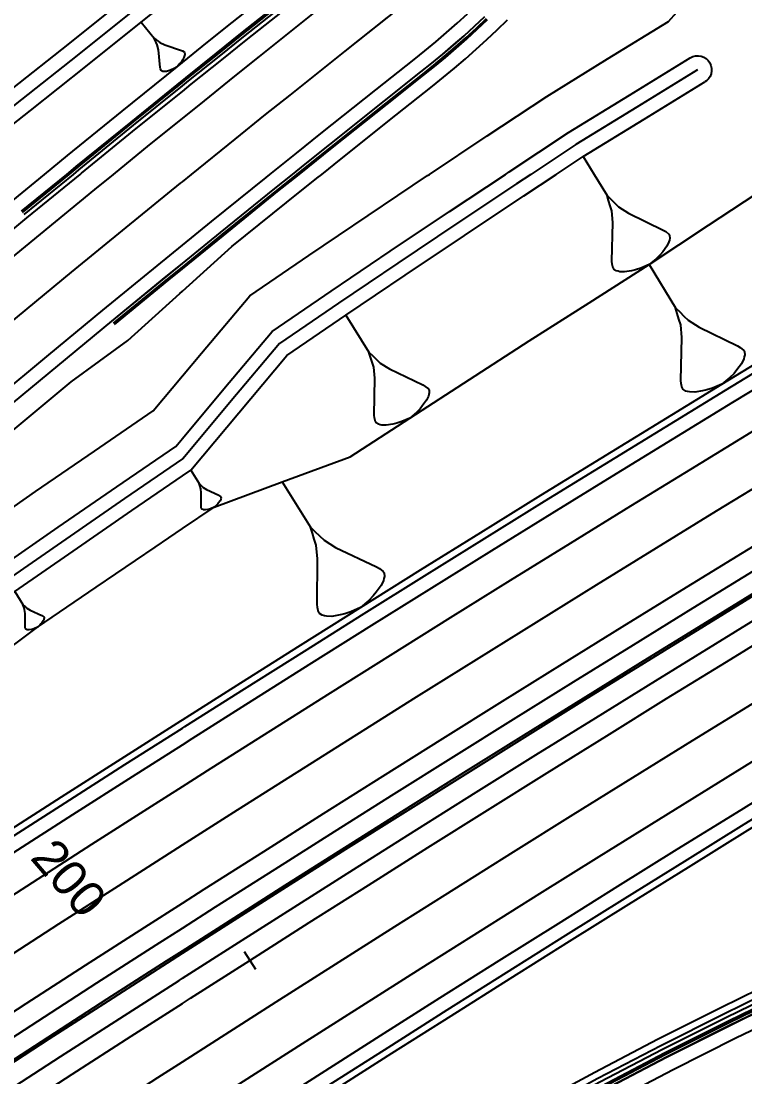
# Model space of a CAD drawing. Extents: x 387562 to 388546, y 804386 to 804945.
# Drawn here: x 387888.5 to 387940, y 804635.8 to 804710.9 of the extents above; entities that cross this region are included whole.
import ezdxf
from ezdxf.enums import TextEntityAlignment as Align

# ---------------------------------------------------------------- set-up
doc = ezdxf.new("R2010")
doc.units = 0
doc.layers.get('0').update_dxf_attribs({"linetype": 'CONTINUOUS'})
doc.styles.add('ARIAL', font='ARIAL.FON')

msp = doc.modelspace()

# ---------------------------------------------------------------- linework, layer by layer
at = {"color": 7}
for p, q in [((387897.0737, 804710.8201), (387897.994, 804709.6765)), ((387897.994, 804709.6765), (387898.1319, 804709.5721)), ((387898.0665, 804709.5195), (387897.994, 804709.6765)), ((387898.139, 804709.3625), (387898.0665, 804709.5195)), ((387898.1319, 804709.5721), (387898.2697, 804709.4677)), ((387898.2697, 804709.4677), (387898.4076, 804709.3633)), ((387898.2115, 804709.2055), (387898.139, 804709.3625)), ((387898.2912, 804708.8389), (387898.2115, 804709.2055)), ((387898.4258, 804707.6013), (387898.2912, 804708.8389)), ((387898.4076, 804709.3633), (387898.7487, 804709.207)), ((387898.7487, 804709.207), (387899.9288, 804708.8109)), ((387899.9288, 804708.8109), (387900, 804708.7783)), ((387900, 804708.7783), (387900.0141, 804708.7718)), ((387900.0141, 804708.7718), (387900.1256, 804708.7001)), ((387899.9312, 804708.0052), (387899.8267, 804707.8674)), ((387900, 804708.1123), (387899.9312, 804708.0052)), ((387900.0029, 804708.1168), (387900, 804708.1123)), ((387900.1137, 804708.3136), (387900.0029, 804708.1168)), ((387900.1591, 804708.4579), (387900.1137, 804708.3136)), ((387900.1256, 804708.7001), (387900.1519, 804708.6674)), ((387900.1519, 804708.6674), (387900.1719, 804708.5758)), ((387900.1655, 804708.5168), (387900.1591, 804708.4579)), ((387900.1719, 804708.5758), (387900.1655, 804708.5168)), ((387898.4457, 804707.5097), (387898.4258, 804707.6013)), ((387898.4919, 804707.3854), (387898.4457, 804707.5097)), ((387898.5182, 804707.3527), (387898.4919, 804707.3854)), ((387898.6035, 804707.3136), (387898.5182, 804707.3527)), ((387898.6625, 804707.3073), (387898.6035, 804707.3136)), ((387898.7214, 804707.3009), (387898.6625, 804707.3073)), ((387898.872, 804707.3144), (387898.7214, 804707.3009)), ((387899.088, 804707.3805), (387898.872, 804707.3144)), ((387899.2123, 804707.4267), (387899.088, 804707.3805)), ((387899.3693, 804707.4993), (387899.2123, 804707.4267)), ((387899.6243, 804707.6506), (387899.3693, 804707.4993)), ((387899.8267, 804707.8674), (387899.6243, 804707.6506)), ((387928.5045, 804701.2684), (387929.2776, 804700)), ((387888.5692, 804697.3737), (387891.7776, 804700)), ((387888.639, 804697.2887), (387891.9512, 804700)), ((387900, 804699.4708), (387900.6553, 804700)), ((387929.2776, 804700), (387930.1947, 804698.4955)), ((387930.1947, 804698.4955), (387930.4671, 804698.2269)), ((387930.3086, 804698.1304), (387930.1947, 804698.4955)), ((387930.4671, 804698.2269), (387930.7395, 804697.9583)), ((387930.4226, 804697.7652), (387930.3086, 804698.1304)), ((387930.5365, 804697.4), (387930.4226, 804697.7652)), ((387930.7395, 804697.9583), (387931.0119, 804697.6897)), ((387931.0119, 804697.6897), (387931.7151, 804697.2491)), ((387930.606, 804696.573), (387930.5365, 804697.4)), ((387931.7151, 804697.2491), (387934.19, 804696.0411)), ((387930.5457, 804693.8197), (387930.606, 804696.573)), ((387934.19, 804696.0411), (387934.3658, 804695.931)), ((387934.3658, 804695.931), (387934.5899, 804695.7416)), ((387934.5899, 804695.7416), (387934.6382, 804695.6624)), ((387934.6247, 804695.3281), (387934.5937, 804695.2006)), ((387934.6556, 804695.4556), (387934.6247, 804695.3281)), ((387934.6382, 804695.6624), (387934.6556, 804695.4556)), ((387934.1531, 804694.4974), (387933.9637, 804694.2732)), ((387934.4526, 804694.8973), (387934.1531, 804694.4974)), ((387934.5937, 804695.2006), (387934.4526, 804694.8973)), ((387930.563, 804693.6129), (387930.5457, 804693.8197)), ((387933.6951, 804694.0009), (387933.1888, 804693.5836)), ((387933.9637, 804694.2732), (387933.6951, 804694.0009)), ((387930.6287, 804693.327), (387930.563, 804693.6129)), ((387930.677, 804693.2478), (387930.6287, 804693.327)), ((387930.8528, 804693.1376), (387930.677, 804693.2478)), ((387930.9803, 804693.1067), (387930.8528, 804693.1376)), ((387931.1078, 804693.0757), (387930.9803, 804693.1067)), ((387931.4421, 804693.0622), (387931.1078, 804693.0757)), ((387931.9348, 804693.1452), (387931.4421, 804693.0622)), ((387932.2207, 804693.2108), (387931.9348, 804693.1452)), ((387932.5859, 804693.3248), (387932.2207, 804693.2108)), ((387933.1888, 804693.5836), (387932.5859, 804693.3248)), ((387933.1888, 804693.5836), (387935.0571, 804690.5185)), ((387911.6309, 804689.9841), (387913.2671, 804687.3475)), ((387935.1831, 804690.1149), (387935.0571, 804690.5185)), ((387935.0571, 804690.5185), (387935.3582, 804690.2216)), ((387935.309, 804689.7112), (387935.1831, 804690.1149)), ((387935.3582, 804690.2216), (387935.6593, 804689.9247)), ((387935.435, 804689.3075), (387935.309, 804689.7112)), ((387935.5117, 804688.3934), (387935.435, 804689.3075)), ((387935.6593, 804689.9247), (387935.9604, 804689.6278)), ((387935.9604, 804689.6278), (387936.7377, 804689.1407)), ((387936.7377, 804689.1407), (387939.4734, 804687.8055)), ((387935.4451, 804685.35), (387935.5117, 804688.3934)), ((387939.4734, 804687.8055), (387939.6678, 804687.6837)), ((387913.2671, 804687.3475), (387913.5294, 804687.0929)), ((387913.3788, 804686.9994), (387913.2671, 804687.3475)), ((387913.4905, 804686.6513), (387913.3788, 804686.9994)), ((387913.5294, 804687.0929), (387913.7918, 804686.8383)), ((387939.6678, 804687.6837), (387939.9155, 804687.4744)), ((387939.9155, 804687.4744), (387939.9689, 804687.3868)), ((387939.9538, 804687.0174), (387939.9197, 804686.8764)), ((387939.988, 804687.1583), (387939.9538, 804687.0174)), ((387939.9689, 804687.3868), (387939.988, 804687.1583)), ((387913.6021, 804686.3032), (387913.4905, 804686.6513)), ((387913.6748, 804685.5136), (387913.6021, 804686.3032)), ((387913.7918, 804686.8383), (387914.0541, 804686.5837)), ((387914.0541, 804686.5837), (387914.7294, 804686.1681)), ((387939.7637, 804686.5411), (387939.4326, 804686.0991)), ((387939.9197, 804686.8764), (387939.7637, 804686.5411)), ((387913.6382, 804682.8822), (387913.6748, 804685.5136)), ((387914.7294, 804686.1681), (387917.1035, 804685.0328)), ((387938.9263, 804685.5503), (387938.3667, 804685.089)), ((387939.2233, 804685.8514), (387938.9263, 804685.5503)), ((387939.4326, 804686.0991), (387939.2233, 804685.8514)), ((387917.1035, 804685.0328), (387917.2723, 804684.9288)), ((387917.2723, 804684.9288), (387917.4879, 804684.7496)), ((387917.4879, 804684.7496), (387917.5347, 804684.6743)), ((387935.4643, 804685.1215), (387935.4451, 804685.35)), ((387935.5368, 804684.8054), (387935.4643, 804685.1215)), ((387935.5902, 804684.7178), (387935.5368, 804684.8054)), ((387935.7845, 804684.596), (387935.5902, 804684.7178)), ((387937.7003, 804684.8029), (387937.2967, 804684.677)), ((387938.3667, 804685.089), (387937.7003, 804684.8029)), ((387917.4957, 804684.2327), (387917.3632, 804683.9418)), ((387917.5243, 804684.3548), (387917.4957, 804684.2327)), ((387917.5528, 804684.4768), (387917.5243, 804684.3548)), ((387917.5347, 804684.6743), (387917.5528, 804684.4768)), ((387935.9255, 804684.5619), (387935.7845, 804684.596)), ((387936.0665, 804684.5277), (387935.9255, 804684.5619)), ((387936.4359, 804684.5127), (387936.0665, 804684.5277)), ((387936.9806, 804684.6044), (387936.4359, 804684.5127)), ((387937.2967, 804684.677), (387936.9806, 804684.6044)), ((387916.9008, 804683.3418), (387916.6462, 804683.0794)), ((387917.08, 804683.5573), (387916.9008, 804683.3418)), ((387917.3632, 804683.9418), (387917.08, 804683.5573)), ((387913.6564, 804682.6848), (387913.6382, 804682.8822)), ((387913.7213, 804682.4121), (387913.6564, 804682.6848)), ((387916.1656, 804682.6768), (387915.5915, 804682.4249)), ((387916.6462, 804683.0794), (387916.1656, 804682.6768)), ((387913.7681, 804682.3368), (387913.7213, 804682.4121)), ((387913.9369, 804682.2328), (387913.7681, 804682.3368)), ((387914.059, 804682.2043), (387913.9369, 804682.2328)), ((387914.1811, 804682.1757), (387914.059, 804682.2043)), ((387914.5006, 804682.1653), (387914.1811, 804682.1757)), ((387914.9707, 804682.2483), (387914.5006, 804682.1653)), ((387915.2435, 804682.3133), (387914.9707, 804682.2483)), ((387915.5915, 804682.4249), (387915.2435, 804682.3133)), ((387900.5928, 804678.9635), (387901.1906, 804678.013)), ((387901.1906, 804678.013), (387901.2861, 804677.9214)), ((387901.2318, 804677.8873), (387901.1906, 804678.013)), ((387907.0883, 804678.1306), (387909.1028, 804674.9133)), ((387901.2729, 804677.7615), (387901.2318, 804677.8873)), ((387901.3141, 804677.6358), (387901.2729, 804677.7615)), ((387901.2861, 804677.9214), (387901.3816, 804677.8299)), ((387901.3421, 804677.3503), (387901.3141, 804677.6358)), ((387901.3346, 804676.398), (387901.3421, 804677.3503)), ((387901.3816, 804677.8299), (387901.477, 804677.7383)), ((387901.477, 804677.7383), (387901.7223, 804677.5894)), ((387901.7223, 804677.5894), (387902.5838, 804677.1837)), ((387902.4226, 804676.4759), (387902.2496, 804676.3292)), ((387902.5141, 804676.5714), (387902.4226, 804676.4759)), ((387902.5785, 804676.6498), (387902.5141, 804676.5714)), ((387902.6802, 804676.7895), (387902.5785, 804676.6498)), ((387902.5838, 804677.1837), (387902.6452, 804677.1465)), ((387902.6452, 804677.1465), (387902.7236, 804677.0821)), ((387902.7275, 804676.8951), (387902.6802, 804676.7895)), ((387902.7236, 804677.0821), (387902.7406, 804677.0549)), ((387902.7376, 804676.9393), (387902.7275, 804676.8951)), ((387902.7476, 804676.9835), (387902.7376, 804676.9393)), ((387902.7406, 804677.0549), (387902.7476, 804676.9835)), ((387901.3416, 804676.3266), (387901.3346, 804676.398)), ((387901.3657, 804676.2281), (387901.3416, 804676.3266)), ((387901.3827, 804676.2009), (387901.3657, 804676.2281)), ((387901.4441, 804676.1637), (387901.3827, 804676.2009)), ((387901.4883, 804676.1536), (387901.4441, 804676.1637)), ((387901.5325, 804676.1435), (387901.4883, 804676.1536)), ((387901.6482, 804676.1404), (387901.5325, 804676.1435)), ((387901.8181, 804676.1715), (387901.6482, 804676.1404)), ((387901.9167, 804676.1956), (387901.8181, 804676.1715)), ((387902.0424, 804676.2368), (387901.9167, 804676.1956)), ((387902.2496, 804676.3292), (387902.0424, 804676.2368)), ((387909.1028, 804674.9133), (387909.4249, 804674.6031)), ((387909.2411, 804674.488), (387909.1028, 804674.9133)), ((387909.3794, 804674.0628), (387909.2411, 804674.488)), ((387909.4249, 804674.6031), (387909.7471, 804674.293)), ((387909.7471, 804674.293), (387910.0692, 804673.9828)), ((387909.5177, 804673.6375), (387909.3794, 804674.0628)), ((387909.6105, 804672.6719), (387909.5177, 804673.6375)), ((387910.0692, 804673.9828), (387910.8974, 804673.4777)), ((387910.8974, 804673.4777), (387913.8071, 804672.1005)), ((387909.5786, 804669.4529), (387909.6105, 804672.6719)), ((387913.8071, 804672.1005), (387914.0141, 804671.9742)), ((387914.0141, 804671.9742), (387914.2787, 804671.756)), ((387914.2787, 804671.756), (387914.3363, 804671.6641)), ((387914.3251, 804671.2732), (387914.2907, 804671.1237)), ((387914.3595, 804671.4227), (387914.3251, 804671.2732)), ((387914.3363, 804671.6641), (387914.3595, 804671.4227)), ((387914.1301, 804670.7672), (387913.7856, 804670.2956)), ((387914.2907, 804671.1237), (387914.1301, 804670.7672)), ((387888.0797, 804670.3343), (387888.6615, 804669.4214)), ((387913.2572, 804669.7088), (387912.6713, 804669.214)), ((387913.5674, 804670.031), (387913.2572, 804669.7088)), ((387913.7856, 804670.2956), (387913.5674, 804670.031)), ((387888.6615, 804669.4214), (387888.7541, 804669.3337)), ((387888.7019, 804669.3005), (387888.6615, 804669.4214)), ((387888.7423, 804669.1795), (387888.7019, 804669.3005)), ((387888.7827, 804669.0586), (387888.7423, 804669.1795)), ((387888.7541, 804669.3337), (387888.8467, 804669.246)), ((387888.8114, 804668.7834), (387888.7827, 804669.0586)), ((387888.8467, 804669.246), (387888.9392, 804669.1583)), ((387888.9392, 804669.1583), (387889.1765, 804669.0162)), ((387889.1765, 804669.0162), (387890.0094, 804668.6301)), ((387909.6018, 804669.2115), (387909.5786, 804669.4529)), ((387909.6825, 804668.8782), (387909.6018, 804669.2115)), ((387912.6713, 804669.214), (387911.9703, 804668.903)), ((387888.8097, 804667.8655), (387888.8114, 804668.7834)), ((387890.1045, 804668.2506), (387890.0074, 804668.1153)), ((387890.0094, 804668.6301), (387890.0687, 804668.5945)), ((387890.0687, 804668.5945), (387890.1447, 804668.5329)), ((387890.1495, 804668.3527), (387890.1045, 804668.2506)), ((387890.1447, 804668.5329), (387890.1613, 804668.5068)), ((387890.159, 804668.3954), (387890.1495, 804668.3527)), ((387890.1685, 804668.4381), (387890.159, 804668.3954)), ((387890.1613, 804668.5068), (387890.1685, 804668.4381)), ((387909.7401, 804668.7862), (387909.6825, 804668.8782)), ((387909.9471, 804668.6599), (387909.7401, 804668.7862)), ((387910.0966, 804668.6256), (387909.9471, 804668.6599)), ((387910.2461, 804668.5912), (387910.0966, 804668.6256)), ((387910.637, 804668.58), (387910.2461, 804668.5912)), ((387911.2117, 804668.684), (387910.637, 804668.58)), ((387911.545, 804668.7647), (387911.2117, 804668.684)), ((387911.9703, 804668.903), (387911.545, 804668.7647)), ((387888.8168, 804667.7967), (387888.8097, 804667.8655)), ((387888.8406, 804667.7018), (387888.8168, 804667.7967)), ((387888.8572, 804667.6757), (387888.8406, 804667.7018)), ((387888.9166, 804667.6402), (387888.8572, 804667.6757)), ((387888.9593, 804667.6307), (387888.9166, 804667.6402)), ((387889.002, 804667.6213), (387888.9593, 804667.6307)), ((387889.1134, 804667.619), (387889.002, 804667.6213)), ((387889.2771, 804667.6499), (387889.1134, 804667.619)), ((387889.372, 804667.6737), (387889.2771, 804667.6499)), ((387889.4929, 804667.7141), (387889.372, 804667.6737)), ((387889.6921, 804667.8044), (387889.4929, 804667.7141)), ((387889.8581, 804667.9468), (387889.6921, 804667.8044)), ((387889.9458, 804668.0394), (387889.8581, 804667.9468)), ((387890.0074, 804668.1153), (387889.9458, 804668.0394))]:
    msp.add_line(p, q, dxfattribs=at)
at = {"color": 1}
msp.add_line((387888.7596, 804697.1419), (387892.2512, 804700), dxfattribs=at)
at = {"color": 3}
for p, q in [((387900, 804699.4708), (387900.6553, 804700)), ((387904.3813, 804644.7563), (387905.1875, 804643.4914))]:
    msp.add_line(p, q, dxfattribs=at)
at = {"color": 3, "linetype": 'CONTINUOUS'}
for points in [[(387900.6553, 804700), (387903.7622, 804702.5089), (387905.9208, 804704.2427), (387907.6627, 804705.6371), (387911.5736, 804708.7524), (387915.4949, 804711.8546), (387919.4265, 804714.9437), (387923.3683, 804718.0197), (387927.3204, 804721.0825), (387931.2827, 804724.1322), (387935.2551, 804727.1686), (387935.7076, 804727.5131), (387939.2377, 804730.1917), (387943.2302, 804733.2016), (387947.2328, 804736.1981), (387949.4406, 804737.8421), (387951.2444, 804739.1827), (387955.2574, 804742.1652), (387959.0286, 804744.9679)], [(387824.2175, 804633.9957), (387827.9346, 804637.3398), (387831.6517, 804640.6839), (387835.3688, 804644.028), (387839.086, 804647.3722), (387840.9579, 804649.0563), (387842.8044, 804650.7147), (387846.5326, 804654.0465), (387849.5228, 804656.7026), (387850.2719, 804657.3658), (387854.0222, 804660.6726), (387857.7835, 804663.9669), (387861.5558, 804667.2487), (387865.339, 804670.5178), (387869.1331, 804673.7744), (387872.938, 804677.0182), (387876.7537, 804680.2494), (387880.5802, 804683.4678), (387884.4173, 804686.6735), (387888.2651, 804689.8663), (387892.1236, 804693.0463), (387895.9926, 804696.2134), (387899.8722, 804699.3676), (387900, 804699.4708)], [(387900, 804641.0663), (387900.5706, 804641.4324), (387904.7844, 804644.1239), (387909.0035, 804646.8069), (387913.2281, 804649.4815), (387917.4579, 804652.1477), (387921.6931, 804654.8054), (387925.9335, 804657.4546), (387930.1793, 804660.0953), (387934.4303, 804662.7276), (387938.6866, 804665.3513), (387942.9482, 804667.9665)], [(387930.4552, 804634.0471), (387934.8856, 804636.3647), (387939.3539, 804638.6082), (387942.0308, 804639.9079), (387943.8591, 804640.7768), (387948.3997, 804642.8701), (387952.9747, 804644.8875), (387957.5825, 804646.8283), (387962.2222, 804648.692), (387966.8922, 804650.4781), (387971.5913, 804652.1862), (387976.3183, 804653.8157), (387981.0717, 804655.3662), (387985.8504, 804656.8373), (387990.6528, 804658.2286), (387995.4778, 804659.5396), (388000, 804660.6877)], [(387837.9394, 804600), (387838.0204, 804600.0555), (387842.1516, 804602.8721), (387846.2883, 804605.6806), (387850.4307, 804608.4807), (387854.5787, 804611.2725), (387858.7322, 804614.056), (387862.8913, 804616.8313), (387867.056, 804619.5982), (387869.2857, 804621.0746), (387871.2261, 804622.3567), (387875.4018, 804625.1069), (387879.583, 804627.8488), (387883.7696, 804630.5823), (387887.9617, 804633.3074), (387892.1593, 804636.0241), (387896.3623, 804638.7325), (387900, 804641.0663)]]:
    msp.add_lwpolyline(points, dxfattribs=at)
at = {"color": 1, "linetype": 'CONTINUOUS'}
for points in [[(387881.1629, 804700), (387883.967, 804702.9768), (387887.931, 804706.0952), (387891.8819, 804709.2289), (387895.8198, 804712.3782), (387897.9949, 804714.1288), (387899.745, 804715.5432), (387900, 804715.7505)], [(387900, 804707.9524), (387901.7924, 804709.3921), (387903.542, 804710.7927), (387907.4701, 804713.9216)], [(387900, 804706.2831), (387900.4394, 804706.6379), (387902.6056, 804708.3779), (387904.3536, 804709.7772), (387908.2784, 804712.9035)], [(387907.8262, 804700), (387908.7363, 804700.731), (387910.4729, 804702.1212), (387914.3721, 804705.2271), (387916.9648, 804707.2806), (387917.7446, 804707.9067), (387918.5147, 804708.5446), (387919.2749, 804709.1943), (387920.0249, 804709.8557), (387920.7648, 804710.5285), (387921.4942, 804711.2126)], [(387909.9033, 804700), (387911.2846, 804701.1057), (387915.1804, 804704.2089), (387917.7771, 804706.2656), (387918.5662, 804706.8992), (387919.3517, 804707.5499), (387920.1271, 804708.2126), (387920.8922, 804708.8872), (387921.6468, 804709.5735), (387922.3908, 804710.2713), (387923.1239, 804710.9804)], [(387917.5613, 804700), (387921.6613, 804702.7319), (387925.902, 804705.5378), (387930.2285, 804708.2041), (387934.5635, 804710.8564)], [(387922.9677, 804700), (387923.2278, 804700.1734), (387927.4635, 804702.9762), (387931.7848, 804705.6393), (387936.1147, 804708.2885)], [(387936.115, 804708.289), (387936.2954, 804708.3746), (387936.4892, 804708.4227), (387936.6886, 804708.4314), (387936.8859, 804708.4002), (387937.073, 804708.3305), (387937.2425, 804708.225), (387937.3877, 804708.088), (387937.5027, 804707.9248), (387937.5831, 804707.742), (387937.6255, 804707.5469), (387937.6283, 804707.3472), (387937.5914, 804707.151), (387937.5163, 804706.966), (387937.4059, 804706.7997), (387937.2646, 804706.6585), (387937.149, 804706.577)], [(387890.1988, 804700), (387891.8205, 804701.3275), (387895.7172, 804704.4956), (387899.6243, 804707.6506), (387900, 804707.9524)], [(387892.2512, 804700), (387892.6423, 804700.3202), (387896.5356, 804703.4855), (387900, 804706.2831)], [(387816.1531, 804635.4838), (387819.8702, 804638.8279), (387823.5873, 804642.172), (387827.3044, 804645.5162), (387831.0215, 804648.8603), (387834.7386, 804652.2044), (387836.611, 804653.8889), (387838.4651, 804655.5542), (387842.2094, 804658.9004), (387845.2125, 804661.568), (387845.9649, 804662.2341), (387849.7315, 804665.5552), (387853.5091, 804668.8638), (387857.2977, 804672.1598), (387861.0973, 804675.4431), (387864.9078, 804678.7137), (387868.7292, 804681.9716), (387872.5615, 804685.2168), (387876.4045, 804688.4492), (387880.2583, 804691.6687), (387884.1228, 804694.8754), (387887.9345, 804698.1464), (387890.1988, 804700)], [(387900, 804660.6351), (387900.1634, 804660.739), (387904.4158, 804663.4312), (387908.6735, 804666.115), (387912.9367, 804668.7902), (387917.2051, 804671.4569), (387921.4789, 804674.1151), (387925.758, 804676.7647), (387930.0424, 804679.4057), (387934.332, 804682.0382), (387938.627, 804684.6621), (387942.9271, 804687.2774), (387947.2325, 804689.8841), (387951.5431, 804692.4821), (387955.8588, 804695.0716), (387959.5713, 804696.7075), (387960.4357, 804697.2229), (387964.761, 804699.7945), (387965.108, 804700)], [(387900, 804681.2214), (387902.9457, 804684.7467), (387906.3777, 804688.8265), (387910.5763, 804691.6835), (387914.7842, 804694.527), (387919.0014, 804697.357), (387922.9677, 804700)], [(387900, 804685.6705), (387901.3536, 804687.2894), (387904.7907, 804691.3723), (387908.9944, 804694.2325), (387913.2074, 804697.0792), (387917.4297, 804699.9123), (387917.5613, 804700)], [(387900, 804691.6888), (387903.5242, 804694.8605), (387907.3992, 804697.9896), (387909.5494, 804699.7167), (387909.9033, 804700)], [(387900, 804693.6706), (387902.7058, 804695.8705), (387906.5841, 804699.0023), (387907.8262, 804700)], [(387894.9804, 804689.5682), (387898.8378, 804692.7258), (387900, 804693.6706)], [(387900, 804644.8056), (387903.0914, 804646.7802), (387907.3159, 804649.4667), (387911.5457, 804652.1447), (387915.7809, 804654.8142), (387920.0214, 804657.4752), (387924.2672, 804660.1278), (387928.5183, 804662.7718), (387932.7747, 804665.4074), (387937.0364, 804668.0344), (387941.3033, 804670.6529), (387945.5754, 804673.2629), (387949.8527, 804675.8643), (387954.1353, 804678.4572), (387958.423, 804681.0415), (387962.7159, 804683.6172), (387967.0139, 804686.1843), (387971.317, 804688.7428), (387975.6253, 804691.2927), (387977.3721, 804692.3233)], [(387900, 804644.6276), (387903.172, 804646.6537), (387907.3962, 804649.34), (387911.6258, 804652.0178), (387915.8607, 804654.6872), (387920.101, 804657.3481), (387924.3466, 804660.0005), (387928.5974, 804662.6444), (387932.8536, 804665.2798), (387937.115, 804667.9067), (387941.3816, 804670.525), (387945.6535, 804673.1348), (387949.9306, 804675.7361), (387954.2128, 804678.3288), (387958.5003, 804680.9129), (387962.7929, 804683.4885), (387967.0907, 804686.0554), (387971.3936, 804688.6138), (387975.7016, 804691.1635), (387977.5207, 804692.2367)], [(387831.9476, 804632.8793), (387835.6647, 804636.2234), (387839.3818, 804639.5675), (387843.0989, 804642.9116), (387844.9704, 804644.5953), (387846.81, 804646.2476), (387850.5233, 804649.566), (387853.5015, 804652.2115), (387854.2476, 804652.872), (387857.9829, 804656.1656), (387861.7292, 804659.4468), (387865.4864, 804662.7154), (387869.2544, 804665.9715), (387873.0333, 804669.215), (387876.823, 804672.4458), (387880.6235, 804675.6641), (387884.4346, 804678.8696), (387888.2564, 804682.0625), (387892.0889, 804685.2425), (387896.1229, 804688.1772), (387899.8177, 804691.5247), (387900, 804691.6888)], [(387900, 804661.2273), (387904.1487, 804663.8539), (387908.4073, 804666.5382), (387912.6713, 804669.214), (387916.9406, 804671.8812), (387921.2153, 804674.5399), (387925.4952, 804677.1901), (387929.7804, 804679.8316), (387934.0709, 804682.4646), (387938.3667, 804685.089), (387942.6677, 804687.7048), (387946.974, 804690.312)], [(387910.4277, 804635.2693), (387914.6291, 804637.9411), (387918.8359, 804640.6045), (387923.0479, 804643.2594), (387927.2653, 804645.906), (387931.488, 804648.5441), (387935.7159, 804651.1737), (387939.9491, 804653.7949), (387944.1875, 804656.4076), (387948.4312, 804659.0118), (387952.68, 804661.6075), (387956.934, 804664.1948), (387961.1932, 804666.7735), (387965.4575, 804669.3437), (387969.727, 804671.9053), (387974.0016, 804674.4585), (387978.2813, 804677.003), (387982.566, 804679.539), (387984.8856, 804681.4874), (387986.6025, 804682.4975), (387990.8982, 804685.0168), (387993.8222, 804686.7251)], [(387844.8797, 804643.883), (387848.8895, 804647.0012), (387851.0364, 804648.6667), (387852.9053, 804650.113), (387856.9306, 804653.213), (387860.9663, 804656.3002), (387865.0121, 804659.3744), (387869.068, 804662.4357), (387873.1341, 804665.484), (387877.2102, 804668.5193), (387881.2964, 804671.5416), (387885.3925, 804674.5507), (387889.5625, 804677.4459), (387893.742, 804680.3277), (387897.9309, 804683.196), (387900, 804685.6705)], [(387846.5424, 804641.3859), (387850.5471, 804644.5007), (387852.6913, 804646.1645), (387854.5579, 804647.6093), (387858.5783, 804650.706), (387862.6089, 804653.7898), (387866.6497, 804656.8608), (387870.7006, 804659.9188), (387874.7616, 804662.9639), (387878.8327, 804665.9959), (387882.9138, 804669.0149), (387887.0048, 804672.0209), (387891.1698, 804674.9128), (387895.3442, 804677.7914), (387899.528, 804680.6565), (387900, 804681.2214)], [(387900, 804627.9906), (387902.3113, 804629.48), (387906.5012, 804632.168), (387910.6964, 804634.8477), (387914.897, 804637.5189), (387919.1029, 804640.1817), (387923.3141, 804642.8362), (387927.5307, 804645.4822), (387931.7525, 804648.1197), (387935.9796, 804650.7489), (387940.2119, 804653.3695), (387944.4495, 804655.9817), (387948.6923, 804658.5854), (387952.9402, 804661.1806), (387957.1934, 804663.7673), (387961.4517, 804666.3455), (387965.7152, 804668.9152), (387969.9838, 804671.4763), (387974.2575, 804674.0289), (387978.5364, 804676.573)], [(387859.9076, 804635.2539), (387861.8612, 804636.5447), (387866.0653, 804639.3136), (387870.2749, 804642.0741), (387874.49, 804644.8262), (387878.7106, 804647.5698), (387882.9367, 804650.305), (387887.1682, 804653.0318), (387891.4052, 804655.75), (387895.6477, 804658.4598), (387899.8955, 804661.1611), (387900, 804661.2273)], [(387824.559, 804610.8354), (387828.7118, 804613.6789), (387832.8702, 804616.5142), (387837.0342, 804619.3411), (387841.204, 804622.1598), (387845.3793, 804624.97), (387849.5603, 804627.7719), (387853.7468, 804630.5655), (387857.9389, 804633.3506), (387860.1834, 804634.8368), (387862.1366, 804636.1274), (387866.3399, 804638.8958), (387870.5486, 804641.6557), (387874.7629, 804644.4073), (387878.9827, 804647.1504), (387883.2079, 804649.885), (387887.4387, 804652.6112), (387891.6748, 804655.3289), (387895.9164, 804658.0382), (387900, 804660.6351)], [(387900, 804619.9666), (387903.0044, 804621.6606), (387905.0625, 804622.816), (387907.3712, 804624.1084), (387911.7441, 804626.5452), (387916.123, 804628.9712), (387920.5081, 804631.3862), (387924.8991, 804633.7902), (387927.1686, 804635.0271), (387929.3147, 804636.1838), (387933.7808, 804638.5201), (387938.2853, 804640.7817), (387940.9837, 804642.0919), (387942.8268, 804642.9678), (387947.4041, 804645.078), (387952.0159, 804647.1116), (387956.661, 804649.0681)], [(387832.364, 804600), (387836.2433, 804602.6563), (387840.3797, 804605.4765), (387844.5216, 804608.2885), (387848.6692, 804611.0921), (387852.8224, 804613.8875), (387856.9812, 804616.6745), (387861.1455, 804619.4533), (387865.3154, 804622.2236), (387867.548, 804623.702), (387869.4909, 804624.9857), (387873.6718, 804627.7394), (387877.8582, 804630.4847), (387882.0502, 804633.2216), (387886.2476, 804635.9502), (387890.4504, 804638.6703), (387894.6587, 804641.382), (387898.8723, 804644.0854), (387900, 804644.8056)], [(387832.6295, 804600), (387836.3279, 804602.5325), (387840.464, 804605.3525), (387844.6058, 804608.1643), (387848.7531, 804610.9678), (387852.9061, 804613.763), (387857.0646, 804616.5498), (387861.2287, 804619.3284), (387865.3983, 804622.0986), (387867.6307, 804623.5769), (387869.5735, 804624.8605), (387873.7542, 804627.614), (387877.9404, 804630.3592), (387882.132, 804633.0959), (387886.3292, 804635.8243), (387890.5318, 804638.5443), (387894.7398, 804641.2559), (387898.9532, 804643.959), (387900, 804644.6276)]]:
    msp.add_lwpolyline(points, dxfattribs=at)
at = {"color": 7, "linetype": 'CONTINUOUS'}
for points in [[(387900, 804714.4636), (387898.6204, 804713.3486), (387896.4467, 804711.5991), (387892.5114, 804708.4519), (387888.5632, 804705.3203), (387884.6017, 804702.204), (387882.5259, 804700)], [(387883.8886, 804700), (387885.2364, 804701.4313), (387889.1953, 804704.5455), (387893.141, 804707.675), (387897.0737, 804710.8201), (387899.2459, 804712.5684), (387900, 804713.1778)], [(387900, 804706.6687), (387900.2513, 804706.8716), (387902.4179, 804708.6119), (387904.1663, 804710.0115), (387908.0918, 804713.1384)], [(387900, 804706.5273), (387900.3202, 804706.7859), (387902.4867, 804708.5261), (387904.235, 804709.9256), (387908.1602, 804713.0523)], [(387900, 804703.9695), (387901.5679, 804705.2356), (387903.7315, 804706.9735), (387905.4775, 804708.3711), (387909.3975, 804711.4937)], [(387900.6553, 804700), (387903.7622, 804702.5089), (387905.9208, 804704.2427), (387907.6627, 804705.6371), (387911.5736, 804708.7524), (387914.588, 804711.139)], [(387906.2277, 804700), (387908.1101, 804701.512), (387909.848, 804702.9031), (387913.7497, 804706.0111), (387916.4692, 804708.1648), (387917.2493, 804708.7905), (387918.0201, 804709.4276), (387918.7814, 804710.0759), (387919.5331, 804710.7354), (387920.2751, 804711.4058)], [(387908.1456, 804700), (387908.8614, 804700.575), (387910.5978, 804701.965), (387914.4965, 804705.0705), (387917.0898, 804707.1245), (387917.871, 804707.7517), (387918.6435, 804708.3916), (387919.406, 804709.0433), (387920.1584, 804709.7067), (387920.9005, 804710.3816), (387921.6321, 804711.0678)], [(387908.3052, 804700), (387908.9239, 804700.4969), (387910.6602, 804701.8869), (387914.5586, 804704.9922), (387917.1523, 804707.0464), (387917.9342, 804707.6742), (387918.7078, 804708.3151), (387919.4715, 804708.9678), (387920.2251, 804709.6322), (387920.9683, 804710.3081), (387921.7011, 804710.9954)], [(387936.6317, 804707.4326), (387932.3036, 804704.7844), (387927.984, 804702.1223), (387924.7768, 804700)], [(387891.7776, 804700), (387892.4527, 804700.5526), (387896.3467, 804703.7186), (387900, 804706.6687)], [(387891.9512, 804700), (387892.5222, 804700.4674), (387896.416, 804703.6331), (387900, 804706.5273)], [(387926.5877, 804700), (387928.5045, 804701.2684), (387932.8223, 804703.9295), (387937.1488, 804706.5766)], [(387895.1018, 804700), (387897.6688, 804702.087), (387900, 804703.9695)], [(387818.1595, 804633.2536), (387821.8766, 804636.5977), (387825.5937, 804639.9418), (387829.3109, 804643.2859), (387833.028, 804646.63), (387836.7451, 804649.9741), (387838.617, 804651.6582), (387840.4679, 804653.3206), (387844.2047, 804656.6601), (387847.2019, 804659.3224), (387847.9527, 804659.9872), (387851.7118, 804663.3017), (387855.4819, 804666.6037), (387859.263, 804669.8931), (387863.055, 804673.1699), (387866.858, 804676.434), (387870.6717, 804679.6854), (387874.4964, 804682.9241), (387878.3317, 804686.1501), (387882.1778, 804689.3632), (387886.0346, 804692.5635), (387889.9021, 804695.7509), (387893.7801, 804698.9254), (387895.1018, 804700)], [(387924.7768, 804700), (387923.75, 804699.3205), (387919.5253, 804696.5052), (387915.3098, 804693.6762), (387911.1036, 804690.8338), (387906.9067, 804687.9778), (387903.4764, 804683.8991), (387900.0604, 804679.81), (387900, 804679.7686)], [(387900, 804678.5575), (387900.5928, 804678.9635), (387904.0071, 804683.0515), (387907.4357, 804687.1292), (387911.6309, 804689.9841), (387915.8354, 804692.8255), (387920.0492, 804695.6534), (387924.2722, 804698.4677), (387926.5877, 804700)], [(387900, 804693.4129), (387902.8317, 804695.7151), (387906.7095, 804698.8465), (387908.1456, 804700)], [(387900, 804693.284), (387902.8946, 804695.6374), (387906.7722, 804698.7686), (387908.3052, 804700)], [(387900, 804694.9607), (387902.0756, 804696.6482), (387905.9566, 804699.7822), (387906.2277, 804700)], [(387824.2175, 804633.9957), (387827.9346, 804637.3398), (387831.6517, 804640.6839), (387835.3688, 804644.028), (387839.086, 804647.3722), (387840.9579, 804649.0563), (387842.8044, 804650.7147), (387846.5326, 804654.0465), (387849.5228, 804656.7026), (387850.2719, 804657.3658), (387854.0222, 804660.6726), (387857.7835, 804663.9669), (387861.5558, 804667.2487), (387865.339, 804670.5178), (387869.1331, 804673.7744), (387872.938, 804677.0182), (387876.7537, 804680.2494), (387880.5802, 804683.4678), (387884.4173, 804686.6735), (387888.2651, 804689.8663), (387892.1236, 804693.0463), (387895.9926, 804696.2134), (387899.8722, 804699.3676), (387900, 804699.4708)], [(387900, 804674.8126), (387902.2496, 804676.3292), (387907.0883, 804678.1306), (387911.9322, 804679.9159), (387916.1656, 804682.6768), (387920.4081, 804685.4241), (387924.6594, 804688.1577), (387928.9197, 804690.8775), (387933.1888, 804693.5836), (387937.4041, 804696.3789), (387941.6286, 804699.1607)], [(387900, 804656.4873), (387902.0386, 804657.7837), (387906.285, 804660.4722), (387910.5369, 804663.1522), (387914.7941, 804665.8237), (387919.0566, 804668.4867), (387923.3244, 804671.1412), (387927.5976, 804673.7871), (387931.876, 804676.4245), (387936.1597, 804679.0533), (387940.4486, 804681.6735), (387944.7428, 804684.2852), (387949.0422, 804686.8883), (387953.3468, 804689.4827), (387957.6566, 804692.0685), (387961.9715, 804694.6458), (387966.2916, 804697.2143), (387967.6202, 804698.002)], [(387900, 804652.3395), (387903.9138, 804654.8284), (387908.1543, 804657.5132), (387912.4002, 804660.1895), (387916.6515, 804662.8573), (387920.9081, 804665.5165), (387925.17, 804668.1673), (387929.4372, 804670.8095), (387933.7096, 804673.4432), (387937.9874, 804676.0684), (387942.2703, 804678.685), (387946.5585, 804681.293), (387950.8519, 804683.8924), (387955.1505, 804686.4833), (387959.4543, 804689.0655), (387963.7632, 804691.6391), (387968.0773, 804694.2042), (387971.084, 804695.9849)], [(387830.2755, 804634.7378), (387833.9926, 804638.082), (387837.7097, 804641.4261), (387841.4268, 804644.7702), (387843.2988, 804646.4543), (387845.141, 804648.1089), (387848.8605, 804651.4329), (387851.8437, 804654.0828), (387852.591, 804654.7444), (387856.3326, 804658.0435), (387860.0852, 804661.3302), (387863.8486, 804664.6043), (387867.623, 804667.8658), (387871.4082, 804671.1147), (387875.2043, 804674.351), (387879.0111, 804677.5746), (387882.8286, 804680.7855), (387886.6568, 804683.9837), (387890.4956, 804687.1691), (387894.3451, 804690.3417), (387898.2051, 804693.5014), (387900, 804694.9607)], [(387900, 804648.1874), (387901.5597, 804649.1836), (387905.7889, 804651.8731), (387910.0236, 804654.5542), (387914.2636, 804657.2267), (387918.5089, 804659.8908), (387922.7596, 804662.5464), (387927.0155, 804665.1934), (387931.2768, 804667.832), (387935.5433, 804670.462), (387939.815, 804673.0835), (387944.092, 804675.6964), (387948.3742, 804678.3008), (387952.6617, 804680.8966), (387956.9543, 804683.4838), (387961.252, 804686.0625), (387965.5549, 804688.6325), (387969.863, 804691.194), (387974.1761, 804693.7468), (387974.5492, 804693.9671)], [(387895.1074, 804689.4136), (387898.9643, 804692.5708), (387900, 804693.4129)], [(387895.1708, 804689.3363), (387899.0275, 804692.4933), (387900, 804693.284)], [(387900, 804641.0663), (387900.5706, 804641.4324), (387904.7844, 804644.1239), (387909.0035, 804646.8069), (387913.2281, 804649.4815), (387917.4579, 804652.1477), (387921.6931, 804654.8054), (387925.9335, 804657.4546), (387930.1793, 804660.0953), (387934.4303, 804662.7276), (387938.6866, 804665.3513), (387942.9482, 804667.9665), (387947.2149, 804670.5732), (387951.4869, 804673.1713), (387955.764, 804675.7609), (387960.0464, 804678.342), (387964.3338, 804680.9144), (387968.6264, 804683.4783), (387972.9242, 804686.0336), (387977.227, 804688.5803), (387980.4933, 804690.5057)], [(387900, 804636.9079), (387902.4576, 804638.4846), (387906.6655, 804641.1723), (387910.8787, 804643.8516), (387915.0973, 804646.5225), (387919.3212, 804649.1849), (387923.5505, 804651.8389), (387927.785, 804654.4844), (387932.0248, 804657.1215), (387936.2699, 804659.75), (387940.5203, 804662.3701), (387944.7758, 804664.9816), (387949.0366, 804667.5846), (387953.3026, 804670.1792), (387957.5738, 804672.7651), (387961.8501, 804675.3425), (387966.1315, 804677.9114), (387970.4181, 804680.4717), (387974.7099, 804683.0234), (387979.0067, 804685.5665), (387983.3085, 804688.1011), (387983.9627, 804688.4854)], [(387900, 804632.7491), (387900.148, 804632.8445), (387904.3446, 804635.5369), (387908.5466, 804638.2208), (387912.7539, 804640.8964), (387916.9666, 804643.5635), (387921.1846, 804646.2222), (387925.4079, 804648.8724), (387929.6365, 804651.5142), (387933.8704, 804654.1476), (387938.1095, 804656.7724), (387942.3539, 804659.3888), (387946.6035, 804661.9967), (387950.8583, 804664.5961), (387955.1183, 804667.187), (387959.3835, 804669.7693), (387963.6538, 804672.3431), (387967.9293, 804674.9084), (387972.2099, 804677.4651), (387976.4956, 804680.0132), (387980.7863, 804682.5528), (387985.0822, 804685.0838), (387987.4336, 804686.4642)], [(387900, 804679.7686), (387895.8783, 804676.9459), (387891.7055, 804674.0684), (387887.5423, 804671.1776), (387883.4529, 804668.1727), (387879.3735, 804665.1548), (387875.3041, 804662.1238), (387871.2448, 804659.0799), (387867.1955, 804656.0229), (387863.1564, 804652.9531), (387859.1275, 804649.8703), (387855.1088, 804646.7747), (387853.243, 804645.3304), (387851.0997, 804643.6673), (387847.0966, 804640.5535)], [(387847.6508, 804639.7211), (387851.6522, 804642.8338), (387853.7946, 804644.4963), (387855.6596, 804645.9401), (387859.6767, 804649.0346), (387863.7039, 804652.1163), (387867.7414, 804655.185), (387871.789, 804658.2409), (387875.8466, 804661.2838), (387879.9144, 804664.3136), (387883.9921, 804667.3305), (387888.0797, 804670.3343), (387892.2413, 804673.2241), (387896.4123, 804676.1005), (387900, 804678.5575)], [(387849.5351, 804636.891), (387853.5088, 804640.0333), (387855.6364, 804641.7117), (387857.4886, 804643.1693), (387861.4781, 804646.2936), (387865.478, 804649.4051), (387869.4881, 804652.5038), (387873.5086, 804655.5898), (387877.5392, 804658.6628), (387881.5801, 804661.7229), (387885.6311, 804664.7702), (387889.6921, 804667.8044), (387893.8686, 804670.6595), (387898.0545, 804673.5011), (387900, 804674.8126)], [(387929.843, 804635.194), (387934.2926, 804637.5216), (387938.7803, 804639.7748), (387941.4687, 804641.0801), (387943.305, 804641.9529), (387947.8653, 804644.0552), (387952.4601, 804646.0813), (387957.0879, 804648.0305), (387961.7476, 804649.9023), (387966.4379, 804651.6962), (387971.1574, 804653.4117), (387975.9048, 804655.0482), (387980.6789, 804656.6055), (387985.4782, 804658.0829), (387990.3015, 804659.4802), (387995.1475, 804660.7969), (388000, 804662.0289)], [(387929.8901, 804635.1057), (387934.3382, 804637.4326), (387938.8245, 804639.685), (387941.512, 804640.9899), (387943.3476, 804641.8624), (387947.9064, 804643.9641), (387952.4997, 804645.9894), (387957.126, 804647.938), (387961.7841, 804649.8092), (387966.4728, 804651.6025), (387971.1908, 804653.3174), (387975.9366, 804654.9534), (387980.7091, 804656.5101), (387985.5069, 804657.9871), (387990.3286, 804659.3839), (387995.1729, 804660.7002), (388000, 804661.9257)], [(387929.982, 804634.9337), (387934.4272, 804637.2591), (387938.9105, 804639.5101), (387941.5963, 804640.8141), (387943.4307, 804641.686), (387947.9866, 804643.7863), (387952.5768, 804645.8104), (387957.2002, 804647.7577), (387961.8553, 804649.6276), (387966.541, 804651.4198), (387971.2559, 804653.1336), (387975.9987, 804654.7685), (387980.768, 804656.3243), (387985.5627, 804657.8003), (387990.3813, 804659.1962), (387995.2224, 804660.5116), (388000, 804661.7245)], [(387930.4552, 804634.0471), (387934.8856, 804636.3647), (387939.3539, 804638.6082), (387942.0308, 804639.9079), (387943.8591, 804640.7768), (387948.3997, 804642.8701), (387952.9747, 804644.8875), (387957.5825, 804646.8283), (387962.2222, 804648.692), (387966.8922, 804650.4781), (387971.5913, 804652.1862), (387976.3183, 804653.8157), (387981.0717, 804655.3662), (387985.8504, 804656.8373), (387990.6528, 804658.2286), (387995.4778, 804659.5396), (388000, 804660.6877)], [(387815.0252, 804600), (387818.2625, 804602.2454), (387822.3981, 804605.1016), (387826.5394, 804607.9495), (387830.6863, 804610.7891), (387834.8389, 804613.6204), (387838.9972, 804616.4434), (387843.1611, 804619.2581), (387847.3307, 804622.0645), (387851.5058, 804624.8625), (387855.6866, 804627.6521), (387859.8729, 804630.4334), (387862.1142, 804631.9176), (387864.0647, 804633.2063), (387868.2621, 804635.9709), (387872.465, 804638.727), (387876.6734, 804641.4747), (387880.8873, 804644.214), (387885.1067, 804646.9448), (387889.3315, 804649.6672), (387893.5618, 804652.3812), (387897.7975, 804655.0867), (387900, 804656.4873)], [(387900, 804619.3926), (387903.2494, 804621.2247), (387905.307, 804622.3799), (387907.6151, 804623.6719), (387911.9869, 804626.1082), (387916.3648, 804628.5335), (387920.7487, 804630.9479), (387925.1387, 804633.3513), (387927.4076, 804634.5879), (387929.5501, 804635.7427), (387934.0089, 804638.0751), (387938.5059, 804640.333), (387941.1999, 804641.641), (387943.0399, 804642.5155), (387947.6096, 804644.6222), (387952.2139, 804646.6525), (387956.8513, 804648.6057), (387961.0279, 804651.7382), (387965.2771, 804654.8088)], [(387900, 804619.0482), (387903.3964, 804620.9632), (387905.4538, 804622.1182), (387907.7615, 804623.41), (387912.1326, 804625.8459), (387916.5098, 804628.2709), (387920.8931, 804630.6849), (387925.2824, 804633.088), (387927.551, 804634.3244), (387929.6914, 804635.478), (387934.1457, 804637.8082), (387938.6383, 804640.0637), (387941.3295, 804641.3705), (387943.1678, 804642.2441), (387947.733, 804644.3487), (387952.3326, 804646.377), (387956.9654, 804648.3283), (387961.1374, 804651.4589), (387965.3819, 804654.5277)], [(387900, 804618.7038), (387903.5434, 804620.7017), (387905.6005, 804621.8565), (387907.9078, 804623.1482), (387912.2783, 804625.5837), (387916.6549, 804628.0083), (387921.0375, 804630.422), (387925.4261, 804632.8247), (387927.6944, 804634.0609), (387929.8327, 804635.2134), (387934.2826, 804637.5412), (387938.7706, 804639.7945), (387941.4592, 804641.1), (387943.2956, 804641.9728), (387947.8563, 804644.0753), (387952.4514, 804646.1015), (387957.0796, 804648.0508), (387961.2469, 804651.1796), (387965.4867, 804654.2466)], [(387821.1703, 804600), (387824.3842, 804602.2197), (387828.5197, 804605.0636), (387832.6609, 804607.8993), (387836.8077, 804610.7267), (387840.9602, 804613.5457), (387845.1183, 804616.3565), (387849.2821, 804619.159), (387853.4514, 804621.9531), (387857.6263, 804624.7388), (387861.8068, 804627.5162), (387864.045, 804628.9983), (387865.9928, 804630.2853), (387870.1843, 804633.046), (387874.3814, 804635.7982), (387878.5839, 804638.5421), (387882.792, 804641.2776), (387887.0055, 804644.0046), (387891.2244, 804646.7233), (387895.4488, 804649.4334), (387899.6786, 804652.1351), (387900, 804652.3395)], [(387827.3333, 804600), (387830.5, 804602.1778), (387834.6354, 804605.0095), (387838.7765, 804607.8329), (387842.9232, 804610.648), (387847.0755, 804613.4549), (387851.2334, 804616.2534), (387855.397, 804619.0436), (387859.566, 804621.8255), (387863.7407, 804624.5991), (387865.9758, 804626.0791), (387867.9209, 804627.3642), (387872.1066, 804630.1211), (387876.2978, 804632.8695), (387880.4945, 804635.6096), (387884.6966, 804638.3412), (387888.9042, 804641.0645), (387893.1173, 804643.7793), (387897.3358, 804646.4857), (387900, 804648.1874)], [(387837.9394, 804600), (387838.0204, 804600.0555), (387842.1516, 804602.8721), (387846.2883, 804605.6806), (387850.4307, 804608.4807), (387854.5787, 804611.2725), (387858.7322, 804614.056), (387862.8913, 804616.8313), (387867.056, 804619.5982), (387869.2857, 804621.0746), (387871.2261, 804622.3567), (387875.4018, 804625.1069), (387879.583, 804627.8488), (387883.7696, 804630.5823), (387887.9617, 804633.3074), (387892.1593, 804636.0241), (387896.3623, 804638.7325), (387900, 804641.0663)], [(387844.1522, 804600), (387848.2513, 804602.7828), (387852.3879, 804605.5791), (387856.53, 804608.367), (387860.6778, 804611.1466), (387864.8311, 804613.918), (387868.9899, 804616.681), (387871.2165, 804618.1554), (387873.1542, 804619.4357), (387877.324, 804622.182), (387881.4994, 804624.9201), (387885.6801, 804627.6497), (387889.8664, 804630.371), (387894.058, 804633.084), (387898.2551, 804635.7885), (387900, 804636.9079)]]:
    msp.add_lwpolyline(points, dxfattribs=at)
at = {"color": 2, "linetype": 'CONTINUOUS'}
for points in [[(387900, 804705.8975), (387900.6274, 804706.4042), (387902.7932, 804708.1438), (387904.541, 804709.5429), (387908.4649, 804712.6685)], [(387907.8246, 804700), (387908.7356, 804700.7318), (387910.4723, 804702.122), (387914.3715, 804705.2279), (387916.9642, 804707.2814), (387917.744, 804707.9074), (387918.514, 804708.5454), (387919.2742, 804709.1951), (387920.0243, 804709.8564), (387920.7641, 804710.5292), (387921.4935, 804711.2133)], [(387892.7248, 804700), (387892.8319, 804700.0877), (387896.7244, 804703.2524), (387900, 804705.8975)], [(387817.1563, 804634.3687), (387820.8734, 804637.7128), (387824.5905, 804641.0569), (387828.3076, 804644.401), (387832.0247, 804647.7451), (387835.7418, 804651.0893), (387837.6138, 804652.7734), (387839.4665, 804654.4374), (387843.2071, 804657.7802), (387846.2072, 804660.4452), (387846.9588, 804661.1106), (387850.7216, 804664.4285), (387854.4955, 804667.7337), (387858.2804, 804671.0264), (387862.0762, 804674.3065), (387865.8829, 804677.5739), (387869.7005, 804680.8285), (387873.5289, 804684.0705), (387877.3681, 804687.2996), (387881.2181, 804690.516), (387885.0787, 804693.7194), (387888.95, 804696.91), (387892.7248, 804700)], [(387900, 804693.6719), (387902.7051, 804695.8713), (387906.5835, 804699.0031), (387907.8246, 804700)], [(387900, 804659.45), (387900.6992, 804659.8946), (387904.9498, 804662.5858), (387909.2059, 804665.2685), (387913.4673, 804667.9426), (387917.7341, 804670.6083), (387922.0062, 804673.2654), (387926.2836, 804675.914), (387930.5663, 804678.5539), (387934.8542, 804681.1854), (387939.1474, 804683.8082), (387943.4459, 804686.4225), (387947.7496, 804689.0281), (387952.0584, 804691.6252), (387956.3725, 804694.2136), (387960.6917, 804696.7934), (387965.0161, 804699.3645), (387965.147, 804699.4422)], [(387830.9443, 804633.9944), (387834.6614, 804637.3385), (387838.3785, 804640.6826), (387842.0957, 804644.0268), (387843.9676, 804645.7109), (387845.8086, 804647.3644), (387849.5256, 804650.6861), (387852.5068, 804653.3343), (387853.2537, 804653.9955), (387856.9927, 804657.2924), (387860.7428, 804660.5768), (387864.5037, 804663.8487), (387868.2756, 804667.1081), (387872.0583, 804670.3548), (387875.8518, 804673.5889), (387879.656, 804676.8104), (387883.471, 804680.0192), (387887.2966, 804683.2152), (387891.1329, 804686.3985), (387894.9798, 804689.5689), (387898.8372, 804692.7265), (387900, 804693.6719)], [(387900, 804646.4075), (387902.3659, 804647.9187), (387906.5926, 804650.6066), (387910.8247, 804653.286), (387915.0622, 804655.957), (387919.305, 804658.6194), (387923.5531, 804661.2734), (387927.8065, 804663.9189), (387932.0652, 804666.5559), (387936.3291, 804669.1843), (387940.5983, 804671.8042), (387944.8728, 804674.4156), (387949.1524, 804677.0184), (387953.4373, 804679.6127), (387957.7273, 804682.1984), (387962.0225, 804684.7755), (387966.3228, 804687.344), (387970.6283, 804689.9039), (387974.9388, 804692.4551), (387976.0348, 804693.102)], [(387900, 804642.8478), (387903.9782, 804645.3888), (387908.1999, 804648.0735), (387912.4269, 804650.7497), (387916.6593, 804653.4175), (387920.897, 804656.0767), (387925.14, 804658.7275), (387929.3884, 804661.3699), (387933.6419, 804664.0037), (387937.9008, 804666.629), (387942.1649, 804669.2458), (387946.4342, 804671.854), (387950.7087, 804674.4537), (387954.9884, 804677.0449), (387959.2733, 804679.6274), (387963.5634, 804682.2015), (387967.8586, 804684.7669), (387972.1589, 804687.3237), (387976.4643, 804689.8719), (387979.0068, 804691.3713)], [(387900, 804629.775), (387901.5001, 804630.7417), (387905.6925, 804633.4313), (387909.8902, 804636.1126), (387914.0933, 804638.7855), (387918.3018, 804641.4499), (387922.5156, 804644.1059), (387926.7346, 804646.7535), (387930.959, 804649.3927), (387935.1886, 804652.0234), (387939.4235, 804654.6456), (387943.6636, 804657.2594), (387947.909, 804659.8646), (387952.1595, 804662.4614), (387956.4152, 804665.0497), (387960.6761, 804667.6294), (387964.9422, 804670.2007), (387969.2134, 804672.7634), (387973.4897, 804675.3175), (387977.7711, 804677.8631), (387982.0575, 804680.4001), (387986.3491, 804682.9285), (387989.9138, 804685.02)], [(387929.9843, 804634.9293), (387934.4294, 804637.2546), (387938.9127, 804639.5056), (387941.5984, 804640.8096), (387943.4329, 804641.6815), (387947.9887, 804643.7817), (387952.5788, 804645.8058), (387957.2021, 804647.753), (387961.8571, 804649.623), (387966.5427, 804651.4151), (387971.2575, 804653.1289), (387976.0002, 804654.7638), (387980.7695, 804656.3195), (387985.5641, 804657.7955), (387990.3826, 804659.1913), (387995.2237, 804660.5067), (388000, 804661.7194)], [(387810.6475, 804600), (387812.7058, 804601.4338), (387816.8398, 804604.3011), (387820.9795, 804607.1601), (387825.1248, 804610.0108), (387829.2759, 804612.8533), (387833.4327, 804615.6874), (387837.5951, 804618.5132), (387841.7632, 804621.3307), (387845.9368, 804624.1399), (387850.1161, 804626.9407), (387854.301, 804629.7331), (387858.4915, 804632.5171), (387860.7351, 804634.0028), (387862.6875, 804635.2928), (387866.8891, 804638.0601), (387871.0962, 804640.8189), (387875.3088, 804643.5694), (387879.5269, 804646.3114), (387883.7504, 804649.045), (387887.9795, 804651.7701), (387892.214, 804654.4867), (387896.4538, 804657.1949), (387900, 804659.45)], [(387829.9805, 804600), (387831.3488, 804600.941), (387835.4817, 804603.771), (387839.6203, 804606.5927), (387843.7645, 804609.4062), (387847.9143, 804612.2113), (387852.0697, 804615.0082), (387856.2308, 804617.7967), (387860.3974, 804620.577), (387864.5695, 804623.3488), (387866.8033, 804624.828), (387868.7472, 804626.1124), (387872.9304, 804628.8675), (387877.1191, 804631.6143), (387881.3133, 804634.3527), (387885.5129, 804637.0828), (387889.718, 804639.8044), (387893.9285, 804642.5176), (387898.1445, 804645.2223), (387900, 804646.4075)], [(387835.2845, 804600), (387837.1742, 804601.294), (387841.3078, 804604.1123), (387845.447, 804606.9224), (387849.5919, 804609.7242), (387853.7424, 804612.5177), (387857.8984, 804615.3029), (387862.06, 804618.0798), (387866.2271, 804620.8484), (387868.4582, 804622.3257), (387870.3998, 804623.6086), (387874.578, 804626.3605), (387878.7617, 804629.104), (387882.9508, 804631.8391), (387887.1455, 804634.5659), (387891.3455, 804637.2842), (387895.551, 804639.9942), (387899.7619, 804642.6957), (387900, 804642.8478)]]:
    msp.add_lwpolyline(points, dxfattribs=at)
at = {"color": 252, "linetype": 'CONTINUOUS'}
msp.add_lwpolyline([(387934.564, 804710.857), (387935.1641, 804711.5391), (387935.9576, 804712.1057), (387936.9198, 804712.5066), (387938.0136, 804712.697), (387939.1908, 804712.6413), (387940.3947, 804712.3147), (387941.562, 804711.706), (387942.6266, 804710.8187), (387943.5227, 804709.6717), (387944.1883, 804708.2992), (387944.569, 804706.7498), (387944.621, 804705.0849), (387944.3141, 804703.3761), (387943.6341, 804701.7024), (387942.5841, 804700.1463), (387942.4422, 804700)], dxfattribs=at)

# ---------------------------------------------------------------- texts
at = {"color": 2, "style": 'ARIAL'}
msp.add_text('200', height=2.5, rotation=310.545, dxfattribs=at).set_placement((387891.009, 804653.0087), align=Align.TOP_LEFT)

doc.saveas('drawing.dxf')
